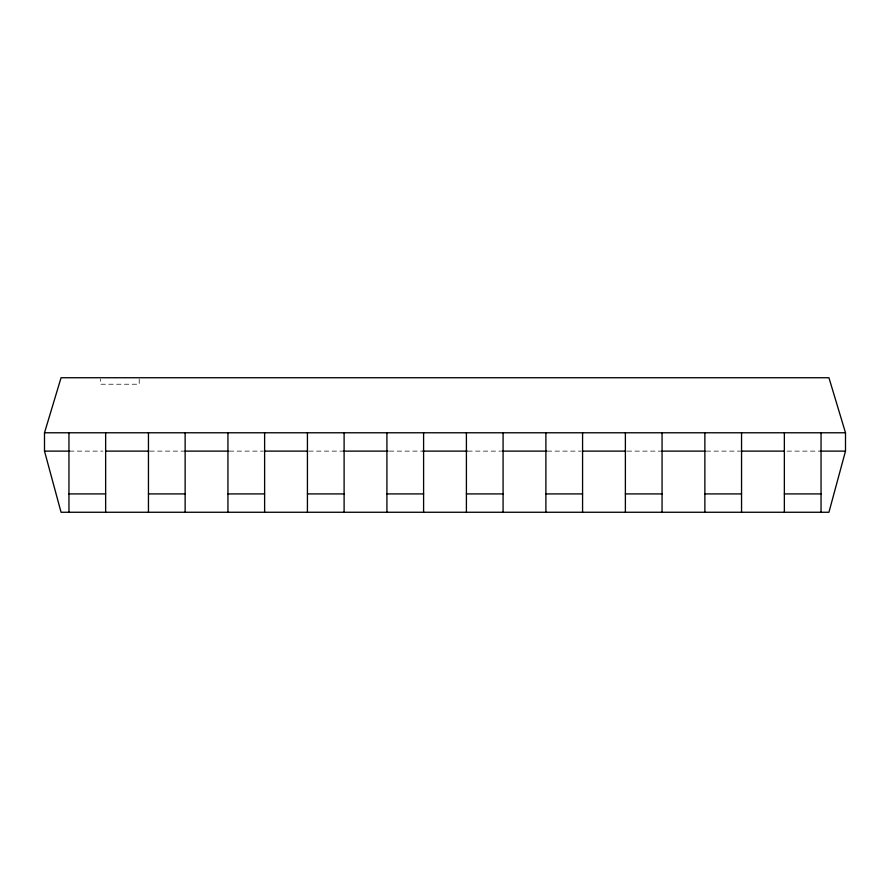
<?xml version="1.0" encoding="UTF-8"?>
<svg xmlns="http://www.w3.org/2000/svg" width="890" height="890" viewBox="0 0 890 890"><rect width="100%" height="100%" fill="white"/><g stroke="black" fill="none" stroke-linecap="round" stroke-linejoin="round"><path stroke-width="0.67" stroke-dasharray="4.45 3.34" d="M69.531 451.119L102.928 451.119M149.809 451.119L183.774 451.119M229.297 451.119L262.828 451.119M308.719 451.119L342.75 451.119M389.375 451.119L422.238 451.119M467.762 451.119L500.625 451.119M547.25 451.119L581.281 451.119M627.172 451.119L660.703 451.119M706.226 451.119L740.191 451.119M787.072 451.119L820.469 451.119M139.207 379.04L139.207 384.224L100.57 384.224L100.57 379.04"/><path stroke-width="1.33" d="M845.5 451.119L828.935 512.262L61.065 512.262L44.5 451.119L44.5 432.774L61.065 377.738L828.935 377.738L845.5 432.774L845.5 451.119L820.469 451.119M44.5 432.774L845.5 432.774M44.5 451.119L69.531 451.119M105.688 451.119L148.797 451.119M184.953 451.119L228.062 451.119M264.219 451.119L307.328 451.119M343.484 451.119L387.984 451.119M422.75 451.119L467.25 451.119M502.016 451.119L546.516 451.119M582.672 451.119L625.781 451.119M661.938 451.119L705.047 451.119M741.203 451.119L784.312 451.119M68.953 493.917L105.643 493.917M148.452 493.917L185.131 493.917M227.94 493.917L264.619 493.917M307.428 493.917L344.107 493.917M386.916 493.917L423.596 493.917M466.405 493.917L503.084 493.917M545.893 493.917L582.572 493.917M625.381 493.917L662.06 493.917M704.869 493.917L741.548 493.917M784.357 493.917L821.047 493.917M821.047 432.774L821.047 512.262M784.357 432.774L784.357 512.262M741.548 432.774L741.548 512.262M704.869 432.774L704.869 512.262M662.06 432.774L662.06 512.262M625.381 432.774L625.381 512.262M582.572 432.774L582.572 512.262M545.893 432.774L545.893 512.262M503.084 432.774L503.084 512.262M466.405 432.774L466.405 512.262M423.596 432.774L423.596 512.262M386.916 432.774L386.916 512.262M344.107 432.774L344.107 512.262M307.428 432.774L307.428 512.262M264.619 432.774L264.619 512.262M227.94 432.774L227.94 512.262M185.131 432.774L185.131 512.262M148.452 432.774L148.452 512.262M105.643 432.774L105.643 512.262M68.953 432.774L68.953 512.262"/></g></svg>
